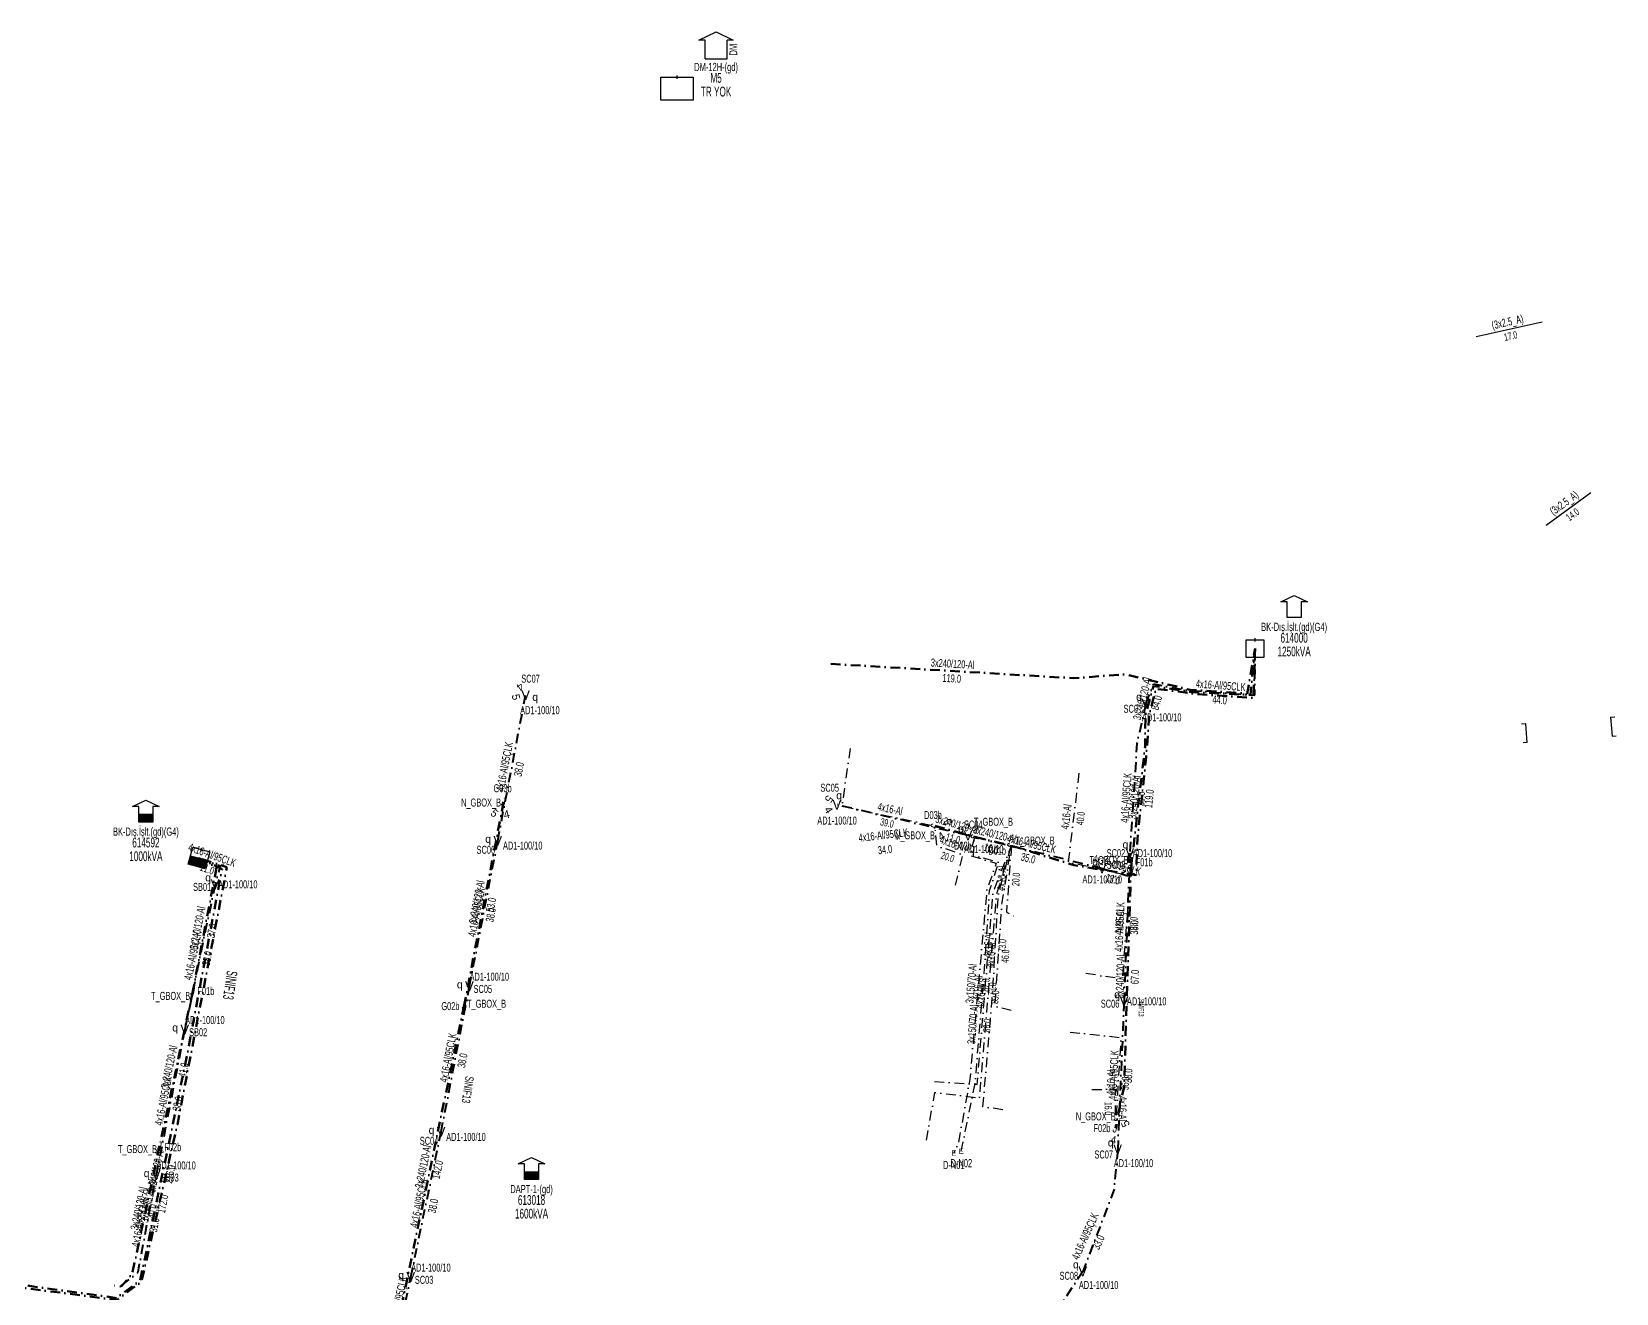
# Model space of a CAD drawing. Header units: millimetres. Extents: x 407682 to 413427, y 4045444 to 4048063.
# Drawn here: x 409886.3 to 410292.2, y 4047573.1 to 4047896.4 of the extents above; entities that cross this region are included whole.
import ezdxf
from ezdxf.enums import TextEntityAlignment as Align

# ---------------------------------------------------------------- set-up
doc = ezdxf.new("R2010")
doc.units = ezdxf.units.MM
doc.linetypes.add('DASHDOT', pattern=[5, 2.5, -1.25, 0, -1.25])
doc.linetypes.add('DASHED2', pattern=[0])
for name, color, linetype, lineweight in [('DIREK_AYD_YENI', 152, 'Continuous', 25), ('DIREK_BOX_YENI', 5, 'Continuous', 25), ('HAT_ABONE_HAVAI_MEVCUT', 56, 'Continuous', 30), ('HAT_ABONE_YERALTI_YENI', 30, 'DASHDOT', 30), ('HAT_AYD_YERALTI_YENI', 4, 'DASHDOT', 40), ('HAT_BOX_YERALTI_YENI', 5, 'DASHDOT', 50), ('KULLANICI', 1, 'Continuous', 25), ('NODE_ABONE_YENI', 5, 'Continuous', 25), ('TRAFO_ILERDE', 5, 'DASHED2', 30), ('TRAFO_MEVCUT', 5, 'Continuous', 30)]:
    doc.layers.add(name, color=color, linetype=linetype, lineweight=lineweight)
doc.layers.add('GER_DUS_NOD_ISIM', color=5, linetype='Continuous')
doc.layers.add('NIA_AG', color=5, linetype='Continuous')
doc.styles.add('Direk', font='B_CAD')
doc.styles.get("Standard").update_dxf_attribs({"font": 'Arial'})

# ---------------------------------------------------------------- blocks, each defined once
blk = doc.blocks.new('AG_NIA', base_point=(-64.4296, 129.8924))
at = {"layer": 'NIA_AG'}
for p, q in [((-64.429604, 132.292432), (-65.529604, 132.292432)), ((-64.429604, 127.492432), (-64.429604, 132.292432)), ((-64.429604, 127.492432), (-65.529604, 127.492432))]:
    blk.add_line(p, q, dxfattribs=at)
blk = doc.blocks.new('MEV_DM_KARE')
at = {"layer": 'TRAFO_MEVCUT', "linetype": 'Continuous'}
for p, q in [((-4.113809, 2.925), (4.113809, 2.925)), ((-4.113809, -2.925), (-4.113809, 2.925)), ((0, 2.475), (0, 3.375)), ((4.113809, 2.925), (4.113809, -2.925)), ((4.113809, -2.925), (-4.113809, -2.925))]:
    blk.add_line(p, q, dxfattribs=at)
blk = doc.blocks.new('MEV_DM')
at = {"layer": 'TRAFO_MEVCUT', "linetype": 'Continuous'}
for p, q in [((-4.4, 2.4), (0, 4.6)), ((0, 4.6), (4.4, 2.4)), ((-2.8, 2.4), (-4.4, 2.4)), ((-2.8, -2.4), (-2.8, 2.4)), ((4.4, 2.4), (2.8, 2.4)), ((2.8, -2.4), (2.8, 2.4)), ((-2.8, -2.4), (2.8, -2.4))]:
    blk.add_line(p, q, dxfattribs=at)
at = {"layer": 'TRAFO_MEVCUT', "linetype": 'Continuous', "width": 0.6}
blk.add_text('DM', height=2, rotation=90, dxfattribs=at).set_placement((5.417363, -0.010583), align=Align.CENTER)
blk = doc.blocks.new('MEV_DAPT_GUC')
at = {"layer": 'TRAFO_ILERDE'}
blk.add_hatch(color=256, dxfattribs=at).paths.add_polyline_path([(1.8, -2), (1.8, 0), (-1.8, 0), (-1.8, -2)])
blk.add_line((-1.8, 0), (1.8, 0), dxfattribs=at)
at = {"layer": 'TRAFO_MEVCUT', "linetype": 'Continuous'}
for p, q in [((-3.4, 2), (0, 3.6)), ((-1.8, 2), (-3.4, 2)), ((-1.8, -2), (-1.8, 2)), ((0, 3.6), (3.4, 2)), ((3.4, 2), (1.8, 2)), ((1.8, 2), (1.8, -2)), ((1.8, -2), (-1.8, -2))]:
    blk.add_line(p, q, dxfattribs=at)
blk = doc.blocks.new('MEV_BINA_KARE_GUC')
at = {"layer": 'TRAFO_ILERDE'}
blk.add_hatch(color=256, dxfattribs=at).paths.add_polyline_path([(-2.25, 0), (-2.25, -2.25), (2.25, -2.25), (2.25, 0)])
blk.add_line((-2.25, 0), (2.25, 0), dxfattribs=at)
at = {"layer": 'TRAFO_MEVCUT', "linetype": 'Continuous'}
for p, q in [((-2.25, -2.25), (-2.25, 2.25)), ((-2.25, 2.25), (2.25, 2.25)), ((0, 1.8), (0, 2.7)), ((2.25, 2.25), (2.25, -2.25)), ((2.25, -2.25), (-2.25, -2.25))]:
    blk.add_line(p, q, dxfattribs=at)
blk = doc.blocks.new('MEV_BETKOSK_GUC')
at = {"layer": 'TRAFO_ILERDE'}
blk.add_hatch(color=256, dxfattribs=at).paths.add_polyline_path([(-1.8, 0), (-1.8, -2), (1.8, -2), (1.8, 0)])
blk.add_line((-1.8, 0), (1.8, 0), dxfattribs=at)
at = {"layer": 'TRAFO_MEVCUT', "linetype": 'Continuous'}
for p, q in [((-3.4, 2), (0, 3.6)), ((-1.8, 2), (-3.4, 2)), ((-1.8, -2), (-1.8, 2)), ((0, 3.6), (3.4, 2)), ((3.4, 2), (1.8, 2)), ((1.8, 2), (1.8, -2)), ((1.8, -2), (-1.8, -2))]:
    blk.add_line(p, q, dxfattribs=at)
blk = doc.blocks.new('MEV_BINA_KARE')
at = {"layer": 'TRAFO_MEVCUT', "linetype": 'Continuous'}
for p, q in [((-2.25, -2.25), (-2.25, 2.25)), ((-2.25, 2.25), (2.25, 2.25)), ((0, 1.8), (0, 2.7)), ((2.25, 2.25), (2.25, -2.25)), ((2.25, -2.25), (-2.25, -2.25))]:
    blk.add_line(p, q, dxfattribs=at)
blk = doc.blocks.new('MEV_BETKOSK')
at = {"layer": 'TRAFO_MEVCUT', "linetype": 'Continuous'}
for p, q in [((-3.4, 2), (0, 3.6)), ((-1.8, 2), (-3.4, 2)), ((-1.8, -2), (-1.8, 2)), ((0, 3.6), (3.4, 2)), ((3.4, 2), (1.8, 2)), ((1.8, 2), (1.8, -2)), ((1.8, -2), (-1.8, -2))]:
    blk.add_line(p, q, dxfattribs=at)

msp = doc.modelspace()

# ---------------------------------------------------------------- linework, layer by layer
at = {"layer": 'HAT_ABONE_HAVAI_MEVCUT'}
for p, q in [((410256.335, 4047818.316), (410273.224, 4047822.112)), ((410274.265, 4047769.939), (410285.686, 4047778.362))]:
    msp.add_line(p, q, dxfattribs=at)
at = {"layer": 'HAT_ABONE_YERALTI_YENI', "flags": 128}
for points in [[(410095.965, 4047712.71), (410093.900122, 4047697.968646), (410117.743845, 4047692.888845)], [(410154.575, 4047706.408), (410151.8402, 4047683.675185), (410165.504104, 4047680.657391), (410167.935105, 4047682.417771)], [(410122.934, 4047677.708), (410124.888961, 4047685.532393), (410118.18275, 4047687.79574), (410117.743845, 4047692.888845)], [(410127.898605, 4047690.075219), (410127.405537, 4047688.44573), (410126.810311, 4047685.271192), (410133.407397, 4047683.336708), (410131.026494, 4047676.640418), (410126.65488, 4047628.007567), (410123.720912, 4047611.661179), (410122.54131, 4047609.07434)], [(410124.460399, 4047609.535404), (410128.045978, 4047627.362696), (410130.431398, 4047656.403188), (410131.694218, 4047676.355796), (410134.080081, 4047683.577869), (410127.567319, 4047685.318905), (410127.898605, 4047690.075219)], [(410115.528, 4047612.384), (410117.684157, 4047624.619468), (410129.126629, 4047623.202781), (410133.485666, 4047675.184296), (410137.291333, 4047687.843098)], [(410117.606, 4047627.427), (410128.527315, 4047626.646207), (410132.601103, 4047675.808388), (410137.291333, 4047687.843098)], [(410135.063, 4047620.191), (410130.010603, 4047620.958419), (410132.408073, 4047649.292159), (410133.933736, 4047675.337404), (410137.291333, 4047687.843098)], [(410137.25, 4047645.635), (410133.061929, 4047646.676737), (410134.805543, 4047672.613006), (410137.291333, 4047687.843098)], [(410137.291333, 4047687.843098), (410136.019746, 4047670.839403), (410138.28, 4047669.597)], [(410167.935105, 4047682.417771), (410165.65205, 4047653.714666), (410156.202, 4047655.122)], [(410152.308, 4047640.081), (410165.359613, 4047638.683974), (410163.911981, 4047615.450761)], [(410157.933, 4047625.333), (410163.906763, 4047625.492888), (410163.911981, 4047615.450761)]]:
    msp.add_lwpolyline(points, dxfattribs=at)
at = {"layer": 'HAT_AYD_YERALTI_YENI', "flags": 128}
for points in [[(410171.746748, 4047724.23428), (410173.714238, 4047729.326098), (410181.87796, 4047727.708757), (410199.668712, 4047726.399481), (410199.712, 4047738.357)], [(410005.714773, 4047689.104714), (410012.84943, 4047726.428924)], [(410171.746748, 4047724.23428), (410169.430226, 4047714.044211), (410167.627831, 4047685.933536)], [(410126.172082, 4047690.456177), (410092.593, 4047698.311834)], [(410160.504, 4047682.005), (410126.172082, 4047690.456177)], [(409998.451516, 4047651.805316), (410005.714773, 4047689.104714)], [(410160.504, 4047682.005), (410167.101648, 4047680.157397), (410167.241869, 4047684.995012), (410167.627831, 4047685.933536)], [(410167.627831, 4047685.933536), (410166.146969, 4047647.962401)], [(409929.187, 4047684.671), (409934.645764, 4047682.705381), (409933.31, 4047677.936)], [(409933.31, 4047677.936), (409925.541, 4047640.739)], [(409991.202869, 4047614.503075), (409998.451516, 4047651.805316)], [(410166.146969, 4047647.962401), (410164.509038, 4047609.997718)], [(409925.541, 4047640.739), (409918.223, 4047603.45)], [(409983.423, 4047577.308), (409991.202869, 4047614.503075)], [(410164.509038, 4047609.997718), (410163.557683, 4047599.546187), (410155.579071, 4047578.764994)], [(409909.368, 4047575.108), (409913.567752, 4047578.52235), (409918.223, 4047603.45)], [(409977.270535, 4047563.479613), (409980.771022, 4047564.386213), (409983.423, 4047577.308)], [(410155.579071, 4047578.764994), (410135.849876, 4047548.769081)]]:
    msp.add_lwpolyline(points, dxfattribs=at)
at = {"layer": 'HAT_BOX_YERALTI_YENI', "flags": 128}
for points in [[(410091.036095, 4047734.432562), (410153.20296, 4047730.760957), (410166.519818, 4047731.752638), (410183.095056, 4047727.785914), (410197.686932, 4047726.794233), (410199.712, 4047738.357)], [(410137.291333, 4047687.843098), (410153.299122, 4047682.822919), (410169.271015, 4047680.29321), (410169.568628, 4047689.618414), (410171.821547, 4047710.537005), (410172.56558, 4047721.350274), (410174.314076, 4047728.0558), (410184.532119, 4047726.716542), (410199.287448, 4047725.657311), (410199.712, 4047738.357)], [(410167.935105, 4047682.417771), (410171.524372, 4047713.079698), (410171.6082, 4047721.210978), (410173.703891, 4047728.755465), (410183.763207, 4047727.16274), (410198.517936, 4047726.484685), (410199.712, 4047738.357)], [(410007.20482, 4047699.071998), (409997.12915, 4047647.009436)], [(410117.743845, 4047692.888845), (410127.898605, 4047690.075219)], [(410127.898605, 4047690.075219), (410137.291333, 4047687.843098)], [(409862.777488, 4047525.225792), (409865.926191, 4047569.222056), (409867.057541, 4047577.935844), (409886.724793, 4047574.905153), (409908.078524, 4047571.927002), (409914.129986, 4047576.440797), (409925.662034, 4047631.730268), (409935.084274, 4047681.863529), (409929.187, 4047684.671)], [(409867.852366, 4047569.269407), (409868.129912, 4047576.663323), (409908.07268, 4047571.404784), (409914.469947, 4047576.106724), (409923.640841, 4047616.433004), (409936.346012, 4047682.328393), (409929.187, 4047684.671)], [(409929.187, 4047684.671), (409933.68705, 4047682.253921), (409927.592426, 4047650.552277)], [(410167.935105, 4047682.417771), (410166.139783, 4047626.090554), (410163.911981, 4047615.450761)], [(409927.592426, 4047650.552277), (409919.101949, 4047610.935522)], [(409997.12915, 4047647.009436), (409979.737, 4047563.430999), (410034.442913, 4047555.257805), (410035.055204, 4047556.659033)], [(409919.101949, 4047610.935522), (409912.048175, 4047578.057172), (409909.214801, 4047574.89687), (409906.965, 4047575.239)]]:
    msp.add_lwpolyline(points, dxfattribs=at)

# ---------------------------------------------------------------- block references
at = {"layer": 'NIA_AG'}
for p, rotation in [((410269.251275, 4047716.670276), 4.401937999999999), ((410269.251275, 4047716.670276), 4.401937999999999), ((410290.957749, 4047718.341236), 184.401938), ((410290.957749, 4047718.341236), 184.4019379999999)]:
    msp.add_blockref('AG_NIA', p, dxfattribs=dict(at, rotation=rotation))
at = {"layer": 'TRAFO_MEVCUT'}
for name, p in [('MEV_DM', (410061.64, 4047891.83)), ('MEV_DM', (410061.64, 4047891.83)), ('MEV_DM_KARE', (410051.64, 4047881.83)), ('MEV_DM_KARE', (410051.64, 4047881.83))]:
    msp.add_blockref(name, p, dxfattribs=at)
at = {"layer": 'TRAFO_MEVCUT', "linetype": 'Continuous', "lineweight": 20}
for name, p in [('MEV_BETKOSK', (410209.712, 4047748.357)), ('MEV_BETKOSK', (410209.712, 4047748.357)), ('MEV_BINA_KARE', (410199.712, 4047738.357)), ('MEV_BINA_KARE', (410199.712, 4047738.357)), ('MEV_BETKOSK_GUC', (409915.586297, 4047695.896173)), ('MEV_BETKOSK_GUC', (409915.586297, 4047695.896173)), ('MEV_DAPT_GUC', (410014.368504, 4047604.307293)), ('MEV_DAPT_GUC', (410014.368504, 4047604.307293))]:
    msp.add_blockref(name, p, dxfattribs=at)
at = {"layer": 'TRAFO_MEVCUT', "linetype": 'Continuous', "lineweight": 20, "rotation": 345.04985}
msp.add_blockref('MEV_BINA_KARE_GUC', (409929.187, 4047684.671), dxfattribs=at)
msp.add_blockref('MEV_BINA_KARE_GUC', (409929.187, 4047684.671), dxfattribs=at)

# ---------------------------------------------------------------- texts
at = {"layer": 'DIREK_AYD_YENI', "width": 0.53}
for s, p in [('SC07', (410014.122683, 4047730.63912)), ('AD1-100/10', (410016.509051, 4047722.569048)), ('SC01', (410168.394531, 4047722.927941)), ('AD1-100/10', (410175.79717, 4047720.73428)), ('SC05', (410090.742588, 4047702.697005)), ('AD1-100/10', (410092.630562, 4047694.276958)), ('SC04', (410127.517574, 4047693.266373)), ('SC06', (410002.66368, 4047686.792487)), ('AD1-100/10', (410012.110737, 4047687.870673)), ('AD1-100/10', (410130.222504, 4047686.956177)), ('SC02', (410164.059423, 4047685.933696)), ('AD1-100/10', (410173.430627, 4047685.933696)), ('SC03', (410164.084279, 4047682.942166)), ('SB01', (409929.982226, 4047677.28179)), ('AD1-100/10', (409939.112796, 4047677.93616)), ('AD1-100/10', (410160.541562, 4047679.195124)), ('AD1-100/10', (410003.548396, 4047654.269929)), ('SC05', (410001.887118, 4047651.137004)), ('AD1-100/10', (410171.949765, 4047647.962561)), ('SC06', (410162.568217, 4047647.355056)), ('AD1-100/10', (409930.688931, 4047643.164179)), ('SB02', (409928.971341, 4047640.044191)), ('SC04', (409988.123456, 4047612.222953)), ('AD1-100/10', (409997.583233, 4047613.21595)), ('SC07', (410160.944017, 4047608.71373)), ('AD1-100/10', (409923.313874, 4047605.919059)), ('AD1-100/10', (410168.55946, 4047606.497718)), ('SB03', (409921.660535, 4047602.791706)), ('AD1-100/10', (409988.584842, 4047579.721901)), ('SC03', (409986.850207, 4047576.597891)), ('SC08', (410151.998901, 4047577.633515)), ('AD1-100/10', (410159.629492, 4047575.264994))]:
    msp.add_text(s, height=2.05, dxfattribs=at).set_placement(p, align=Align.MIDDLE_CENTER)
at = {"layer": 'DIREK_AYD_YENI', "color": 32, "style": 'Direk'}
for s, rotation, p in [('5', 281.678253, (410010.401181, 4047725.922885)), ('4', 214.178254, (410011.445007, 4047728.497158)), ('5', 234.33275, (410090.561957, 4047699.769526)), ('4', 301.83275, (410090.469021, 4047696.99323))]:
    msp.add_text(s, height=2, rotation=rotation, dxfattribs=at).set_placement(p, align=Align.MIDDLE_CENTER)
at = {"layer": 'DIREK_AYD_YENI', "style": 'Direk'}
for p in [(410012.84943, 4047726.428924), (410171.746748, 4047724.23428), (410092.593, 4047698.311834), (410005.714773, 4047689.104714), (410126.172082, 4047690.456177), (410167.627831, 4047685.933536), (410160.504, 4047682.005), (409933.31, 4047677.936), (409998.451516, 4047651.805316), (410166.146969, 4047647.962401), (409925.541, 4047640.739), (409991.202869, 4047614.503075), (410164.509038, 4047609.997718), (409918.223, 4047603.45), (409983.423, 4047577.308), (410155.579071, 4047578.764994)]:
    msp.add_text('V', height=2.5, dxfattribs=at).set_placement(p, align=Align.MIDDLE_CENTER)
at = {"layer": 'DIREK_AYD_YENI', "color": 4, "style": 'Direk'}
for p in [(410015.30497, 4047725.959539), (410169.978981, 4047726.002047), (410093.162486, 4047700.746107), (410003.260045, 4047689.57833), (410124.404315, 4047692.223944), (410166.509302, 4047688.170672), (410158.736233, 4047683.772767), (409931.542233, 4047679.703767), (409995.997515, 4047652.282681), (410164.379203, 4047649.730168), (409923.090756, 4047641.235292), (409988.752238, 4047614.997447), (410162.741271, 4047611.765485), (409915.767618, 4047603.92021), (410153.811304, 4047580.532761), (409980.974995, 4047577.815221)]:
    msp.add_text('q', height=2, dxfattribs=at).set_placement(p, align=Align.MIDDLE_CENTER)
at = {"layer": 'DIREK_BOX_YENI', "width": 0.53}
for s, p in [('G03b', (410006.970501, 4047702.564146)), ('N_GBOX_B', (410001.44425, 4047698.90091)), ('D03b', (410117.199572, 4047695.70032)), ('T_GBOX_B', (410132.685695, 4047693.979718)), ('N_GBOX_B', (410112.5914, 4047690.501559)), ('T_GBOX_B', (410143.3629, 4047689.153798)), ('D02b', (410124.872589, 4047687.842228)), ('D01b', (410133.63231, 4047686.547805)), ('T_GBOX_B', (410162.266155, 4047684.170227)), ('F01b', (410171.28581, 4047683.606283)), ('T_GBOX_B', (409921.921422, 4047649.357406)), ('F01b', (409930.947841, 4047650.600683)), ('G02b', (409993.584992, 4047646.740825)), ('T_GBOX_B', (410002.850717, 4047647.345531)), ('N_GBOX_B', (410158.892785, 4047618.47507)), ('F02b', (410160.4945, 4047615.464199)), ('T_GBOX_B', (409913.42583, 4047610.095635)), ('F02b', (409922.457365, 4047610.572647))]:
    msp.add_text(s, height=2.05, dxfattribs=at).set_placement(p, align=Align.MIDDLE_CENTER)
at = {"layer": 'DIREK_BOX_YENI', "style": 'Direk', "width": 0.8}
for rotation, p in [(350.417055, (410007.20482, 4047699.071998)), (263.289421, (410117.743845, 4047692.888845)), (259.695154, (410127.898605, 4047690.075219)), (256.013942, (410137.291333, 4047687.843098)), (349.562525, (409927.592426, 4047650.552277)), (353.541184, (409997.12915, 4047647.009436)), (346.262184, (410163.911981, 4047615.450761)), (352.593439, (409919.101949, 4047610.935522))]:
    msp.add_text('J', height=2.25, rotation=rotation, dxfattribs=at).set_placement(p, align=Align.MIDDLE_CENTER)
at = {"layer": 'DIREK_BOX_YENI', "color": 32, "style": 'Direk'}
for s, rotation, p in [('5', 319.614833, (410004.874022, 4047696.17263)), ('4', 373.131803, (410007.979085, 4047695.891695)), ('5', 106.79998, (410121.036852, 4047693.95547)), ('4', 391.320394, (410119.33019, 4047690.30976)), ('5', 113.495701, (410166.479833, 4047616.567065)), ('4', 350.305772, (410163.41114, 4047612.425944))]:
    msp.add_text(s, height=2, rotation=rotation, dxfattribs=at).set_placement(p, align=Align.MIDDLE_CENTER)
at = {"layer": 'DIREK_BOX_YENI', "style": 'Direk', "width": 0.8}
msp.add_text('J', height=2.25, dxfattribs=at).set_placement((410167.935105, 4047682.417771), align=Align.MIDDLE_CENTER)
at = {"layer": 'GER_DUS_NOD_ISIM', "width": 0.6}
msp.add_text('D-N02', height=2.1, dxfattribs=at).set_placement((410124.460399, 4047607.535404), align=Align.TOP_CENTER)
at = {"layer": 'HAT_ABONE_HAVAI_MEVCUT', "lineweight": 30, "width": 0.53}
for rotation, p in [(372.667386, (410264.593103, 4047821.043311, 205128.1675)), (396.408815, (410279.470989, 4047774.834582, 205137.1325))]:
    msp.add_text('(3x2.5_A)', height=2.05, rotation=rotation, dxfattribs=at).set_placement(p, align=Align.CENTER)
for s, rotation, p in [('17.0', 372.667386, (410264.965897, 4047819.384689, 205128.1675)), ('14.0', 396.408815, (410280.480011, 4047773.466418, 205137.1325))]:
    msp.add_text(s, height=1.9, rotation=rotation, dxfattribs=at).set_placement(p, align=Align.TOP_CENTER)
at = {"layer": 'HAT_ABONE_YERALTI_YENI', "lineweight": 30, "width": 0.53}
for s, rotation, p in [('4x16-Al', 347.973192, (410105.999098, 4047696.260088)), ('4x16-Al', 443.140177, (410152.363685, 4047695.143117)), ('4x16-Al', 341.350461, (410121.807667, 4047687.469435)), ('4x16-Al', 445.723212, (410135.807906, 4047679.404639)), ('4x16-Al', 445.452248, (410165.946254, 4047668.133615)), ('4x16-Al', 86.647593, (410132.322359, 4047662.364487)), ('4x16-Al', 86.15397, (410133.08565, 4047659.701886)), ('3x150/70-Al', 444.863479, (410127.9941, 4047652.400092)), ('4x16-Al', 85.26305, (410129.717112, 4047651.297492)), ('4x16-Al', 85.206537, (410130.45912, 4047649.264568)), ('3x150/70-Al', 85.304201, (410128.391541, 4047641.952528)), ('4x16-Al', 446.434584, (410163.787442, 4047627.120227)), ('4x16-Al', 270.029772, (410164.759372, 4047620.472266))]:
    msp.add_text(s, height=2.05, rotation=rotation, dxfattribs=at).set_placement(p, align=Align.CENTER)
for s, rotation, p in [('39.0', 347.973192, (410105.64487, 4047694.597403)), ('40.0', 443.140177, (410154.051515, 4047694.940068)), ('20.0', 341.350461, (410121.264044, 4047685.858698)), ('20.0', 445.723212, (410137.503173, 4047679.277862)), ('38.0', 445.452248, (410167.640902, 4047667.998822)), ('73.0', 86.647593, (410134.01945, 4047662.265076)), ('46.0', 86.15397, (410134.781822, 4047659.587857)), ('87.0', 444.863479, (410129.687273, 4047652.247893)), ('73.0', 85.26305, (410131.411306, 4047651.157104)), ('89.0', 85.206537, (410132.153175, 4047649.122509)), ('86.0', 85.304201, (410130.085835, 4047641.813356)), ('36.0', 446.434584, (410165.484152, 4047627.014507)), ('16.0', 270.029772, (410163.059372, 4047620.471383))]:
    msp.add_text(s, height=1.9, rotation=rotation, dxfattribs=at).set_placement(p, align=Align.TOP_CENTER)
at = {"layer": 'HAT_AYD_YERALTI_YENI', "lineweight": 30, "width": 0.53}
for rotation, p in [(355.791015, (410190.835721, 4047727.901827)), (79.178253, (410008.447218, 4047707.92641)), (446.331341, (410167.680771, 4047700.043262)), (366.682343, (410104.596587, 4047689.561036)), (346.419641, (410142.234798, 4047687.292605)), (340.196811, (409932.204354, 4047684.487923)), (344.355644, (410164.03204, 4047681.899709)), (78.980776, (410001.248816, 4047670.617482)), (447.766616, (410166.038046, 4047666.981093)), (438.203331, (409928.593609, 4047659.511067)), (79.003218, (409993.992801, 4047633.316336)), (447.529588, (410164.478794, 4047629.016697)), (438.896161, (409921.048058, 4047622.257972)), (78.186107, (409986.48094, 4047596.079561)), (79.42187, (409915.059811, 4047591.142193)), (425.583481, (410157.088246, 4047587.351598)), (78.403565, (409981.26419, 4047571.017995))]:
    msp.add_text('4x16-Al/95ÇLK', height=2.05, rotation=rotation, dxfattribs=at).set_placement(p, align=Align.CENTER)
for s, rotation, p in [('44.0', 355.791015, (410190.71095, 4047726.206411)), ('38.0', 79.178253, (410010.116985, 4047707.607228)), ('39.0', 446.331341, (410169.377287, 4047699.934485)), ('34.0', 366.682343, (410104.794407, 4047687.872585)), ('35.0', 346.419641, (410141.835623, 4047685.640134)), ('11.0', 340.196811, (409931.62841, 4047682.888458)), ('13.0', 344.355644, (410163.573609, 4047680.262687)), ('38.0', 78.980776, (410002.917473, 4047670.292547)), ('38.0', 447.766616, (410167.736755, 4047666.914844)), ('38.0', 438.203331, (409930.257704, 4047659.16352)), ('38.0', 79.003218, (409995.661585, 4047632.992055)), ('38.0', 447.529588, (410166.177214, 4047628.943422)), ('38.0', 438.896161, (409922.716234, 4047621.930572)), ('38.0', 78.186107, (409988.14493, 4047595.731514)), ('31.0', 79.42187, (409916.73092, 4047590.830114)), ('33.0', 425.583481, (410158.636205, 4047586.648874))]:
    msp.add_text(s, height=2.05, rotation=rotation, dxfattribs=at).set_placement(p, align=Align.TOP_CENTER)
at = {"layer": 'HAT_BOX_YERALTI_YENI', "lineweight": 30, "width": 0.53}
for rotation, p in [(356.62001, (410122.169641, 4047733.445281)), (74.475889, (410171.837055, 4047725.210719)), (83.852972, (410169.849975, 4047700.168728)), (344.5133, (410123.048187, 4047692.30117)), (346.631999, (410132.791493, 4047689.786128)), (439.04695, (410001.332469, 4047673.202221)), (439.117689, (409929.805024, 4047666.563572)), (448.174425, (410166.187876, 4047654.281241)), (437.903623, (409922.516061, 4047630.922023)), (78.218395, (409919.063917, 4047604.259087)), (438.244868, (409987.600902, 4047605.393388)), (78.865682, (409917.229363, 4047596.610322)), (437.891226, (409914.743974, 4047594.67465))]:
    msp.add_text('3x240/120-Al', height=2.05, rotation=rotation, dxfattribs=at).set_placement(p, align=Align.CENTER)
for s, rotation, p in [('119.0', 356.62001, (410122.069413, 4047731.748238)), ('84.0', 74.475889, (410173.475036, 4047724.755725)), ('119.0', 83.852972, (410171.5402, 4047699.986691)), ('11.0', 344.5133, (410122.594262, 4047690.662893)), ('10.0', 346.631999, (410132.398445, 4047688.132189)), ('53.0', 439.04695, (410003.001501, 4047672.879213)), ('37.0', 439.117689, (409931.474453, 4047666.242626)), ('67.0', 448.174425, (410167.887013, 4047654.227084)), ('41.0', 437.903623, (409924.178315, 4047630.565777)), ('216.0', 78.218395, (409920.728103, 4047603.911978)), ('142.0', 438.244868, (409989.265248, 4047605.047048)), ('172.0', 78.865682, (409918.897364, 4047596.282035)), ('40.0', 437.891226, (409916.406151, 4047594.318044))]:
    msp.add_text(s, height=2.05, rotation=rotation, dxfattribs=at).set_placement(p, align=Align.TOP_CENTER)
at = {"layer": 'KULLANICI', "width": 0.53}
for height, rotation, p in [(2.7251, 261.4041, (409937.1783, 4047652.0997)), (2.7251, 261.4041, (409937.1783, 4047652.0997)), (1.3354, 268.8811, (410170.5833, 4047646.3302)), (1.3354, 268.8811, (410170.5833, 4047646.3302)), (2.1372, 261.3692, (409998.0394, 4047625.3074)), (2.1372, 261.3692, (409998.0394, 4047625.3074))]:
    msp.add_text('SINIF13', height=height, rotation=rotation, dxfattribs=at).set_placement(p, align=Align.MIDDLE_CENTER)
at = {"layer": 'NODE_ABONE_YENI', "style": 'Direk'}
for p in [(410122.54131, 4047609.07434), (410124.460399, 4047609.535404)]:
    msp.add_text('E', height=1.4, dxfattribs=at).set_placement(p, align=Align.MIDDLE_CENTER)
at = {"layer": 'NODE_ABONE_YENI', "width": 0.6}
msp.add_text('D-N01', height=2.1, dxfattribs=at).set_placement((410122.54131, 4047607.07434), align=Align.TOP_CENTER)
at = {"layer": 'TRAFO_MEVCUT', "width": 0.6}
for s, height, p in [('DM-12H-(gd)', 2.1, (410061.64, 4047886.33)), ('DM-12H-(gd)', 2.1, (410061.64, 4047886.33)), ('M5', 2.5, (410061.64, 4047883.33)), ('M5', 2.5, (410061.64, 4047883.33)), ('TR YOK', 2.5, (410061.64, 4047879.83)), ('TR YOK', 2.5, (410061.64, 4047879.83))]:
    msp.add_text(s, height=height, dxfattribs=at).set_placement(p, align=Align.CENTER)
at = {"layer": 'TRAFO_MEVCUT', "linetype": 'Continuous', "width": 0.6}
for s, height, p in [('BK-Dış.İşlt.(gd)(G4)', 2.1, (410209.712, 4047742.857)), ('BK-Dış.İşlt.(gd)(G4)', 2.1, (410209.712, 4047742.857)), ('1250kVA', 2.5, (410209.712, 4047736.357)), ('1250kVA', 2.5, (410209.712, 4047736.357)), ('614000', 2.5, (410209.712, 4047739.857)), ('614000', 2.5, (410209.712, 4047739.857)), ('BK-Dış.İşlt.(gd)(G4)', 2.1, (409915.586297, 4047690.396173)), ('BK-Dış.İşlt.(gd)(G4)', 2.1, (409915.586297, 4047690.396173)), ('614592', 2.5, (409915.586297, 4047687.396173)), ('614592', 2.5, (409915.586297, 4047687.396173)), ('1000kVA', 2.5, (409915.586297, 4047683.896173)), ('1000kVA', 2.5, (409915.586297, 4047683.896173)), ('DAPT-1-(gd)', 2.1, (410014.368504, 4047598.807293)), ('DAPT-1-(gd)', 2.1, (410014.368504, 4047598.807293)), ('613018', 2.5, (410014.368504, 4047595.807293)), ('613018', 2.5, (410014.368504, 4047595.807293)), ('1600kVA', 2.5, (410014.368504, 4047592.307293)), ('1600kVA', 2.5, (410014.368504, 4047592.307293))]:
    msp.add_text(s, height=height, dxfattribs=at).set_placement(p, align=Align.CENTER)

doc.saveas('drawing.dxf')
